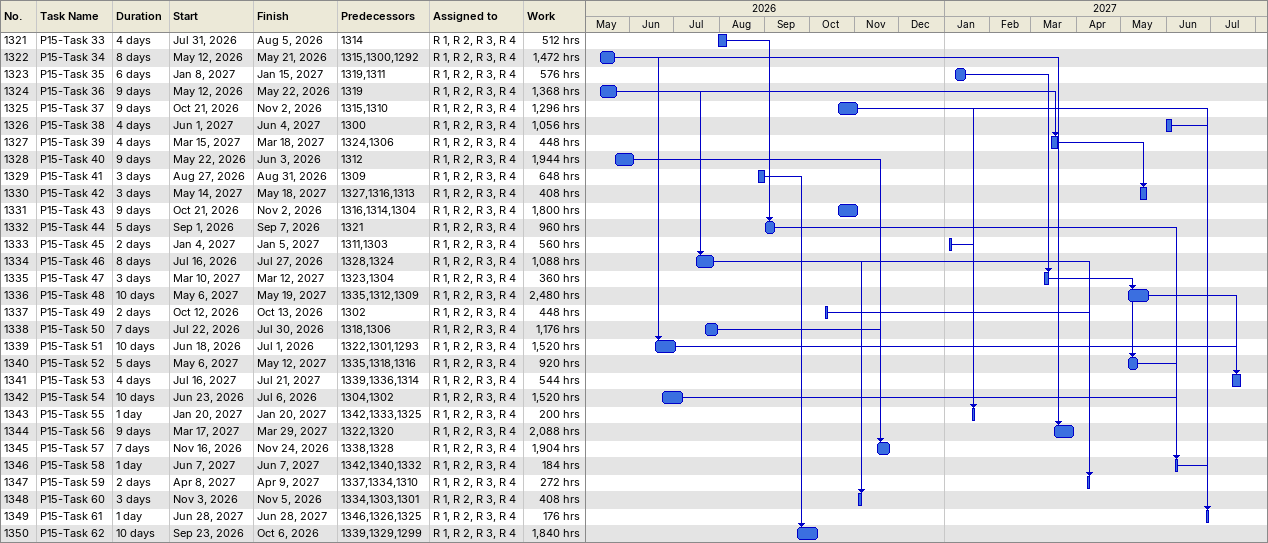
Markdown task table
| ID | Task | Duration | Start | Finish | Predecessors | Resources | Work (h) |
|---|---|---|---|---|---|---|---|
| 1321 | P15-Task 33 | 4d | 2026-07-31 | 2026-08-05 | 1314 | R 1, R 2, R 3, R 4 | 512 |
| 1322 | P15-Task 34 | 8d | 2026-05-12 | 2026-05-21 | 1315, 1300, 1292 | R 1, R 2, R 3, R 4 | 1472 |
| 1323 | P15-Task 35 | 6d | 2027-01-08 | 2027-01-15 | 1319, 1311 | R 1, R 2, R 3, R 4 | 576 |
| 1324 | P15-Task 36 | 9d | 2026-05-12 | 2026-05-22 | 1319 | R 1, R 2, R 3, R 4 | 1368 |
| 1325 | P15-Task 37 | 9d | 2026-10-21 | 2026-11-02 | 1315, 1310 | R 1, R 2, R 3, R 4 | 1296 |
| 1326 | P15-Task 38 | 4d | 2027-06-01 | 2027-06-04 | 1300 | R 1, R 2, R 3, R 4 | 1056 |
| 1327 | P15-Task 39 | 4d | 2027-03-15 | 2027-03-18 | 1324, 1306 | R 1, R 2, R 3, R 4 | 448 |
| 1328 | P15-Task 40 | 9d | 2026-05-22 | 2026-06-03 | 1312 | R 1, R 2, R 3, R 4 | 1944 |
| 1329 | P15-Task 41 | 3d | 2026-08-27 | 2026-08-31 | 1309 | R 1, R 2, R 3, R 4 | 648 |
| 1330 | P15-Task 42 | 3d | 2027-05-14 | 2027-05-18 | 1327, 1316, 1313 | R 1, R 2, R 3, R 4 | 408 |
| 1331 | P15-Task 43 | 9d | 2026-10-21 | 2026-11-02 | 1316, 1314, 1304 | R 1, R 2, R 3, R 4 | 1800 |
| 1332 | P15-Task 44 | 5d | 2026-09-01 | 2026-09-07 | 1321 | R 1, R 2, R 3, R 4 | 960 |
| 1333 | P15-Task 45 | 2d | 2027-01-04 | 2027-01-05 | 1311, 1303 | R 1, R 2, R 3, R 4 | 560 |
| 1334 | P15-Task 46 | 8d | 2026-07-16 | 2026-07-27 | 1328, 1324 | R 1, R 2, R 3, R 4 | 1088 |
| 1335 | P15-Task 47 | 3d | 2027-03-10 | 2027-03-12 | 1323, 1304 | R 1, R 2, R 3, R 4 | 360 |
| 1336 | P15-Task 48 | 10d | 2027-05-06 | 2027-05-19 | 1335, 1312, 1309 | R 1, R 2, R 3, R 4 | 2480 |
| 1337 | P15-Task 49 | 2d | 2026-10-12 | 2026-10-13 | 1302 | R 1, R 2, R 3, R 4 | 448 |
| 1338 | P15-Task 50 | 7d | 2026-07-22 | 2026-07-30 | 1318, 1306 | R 1, R 2, R 3, R 4 | 1176 |
| 1339 | P15-Task 51 | 10d | 2026-06-18 | 2026-07-01 | 1322, 1301, 1293 | R 1, R 2, R 3, R 4 | 1520 |
| 1340 | P15-Task 52 | 5d | 2027-05-06 | 2027-05-12 | 1335, 1318, 1316 | R 1, R 2, R 3, R 4 | 920 |
| 1341 | P15-Task 53 | 4d | 2027-07-16 | 2027-07-21 | 1339, 1336, 1314 | R 1, R 2, R 3, R 4 | 544 |
| 1342 | P15-Task 54 | 10d | 2026-06-23 | 2026-07-06 | 1304, 1302 | R 1, R 2, R 3, R 4 | 1520 |
| 1343 | P15-Task 55 | 1d | 2027-01-20 | 2027-01-20 | 1342, 1333, 1325 | R 1, R 2, R 3, R 4 | 200 |
| 1344 | P15-Task 56 | 9d | 2027-03-17 | 2027-03-29 | 1322, 1320 | R 1, R 2, R 3, R 4 | 2088 |
| 1345 | P15-Task 57 | 7d | 2026-11-16 | 2026-11-24 | 1338, 1328 | R 1, R 2, R 3, R 4 | 1904 |
| 1346 | P15-Task 58 | 1d | 2027-06-07 | 2027-06-07 | 1342, 1340, 1332 | R 1, R 2, R 3, R 4 | 184 |
| 1347 | P15-Task 59 | 2d | 2027-04-08 | 2027-04-09 | 1337, 1334, 1310 | R 1, R 2, R 3, R 4 | 272 |
| 1348 | P15-Task 60 | 3d | 2026-11-03 | 2026-11-05 | 1334, 1303, 1301 | R 1, R 2, R 3, R 4 | 408 |
| 1349 | P15-Task 61 | 1d | 2027-06-28 | 2027-06-28 | 1346, 1326, 1325 | R 1, R 2, R 3, R 4 | 176 |
| 1350 | P15-Task 62 | 10d | 2026-09-23 | 2026-10-06 | 1339, 1329, 1299 | R 1, R 2, R 3, R 4 | 1840 |
